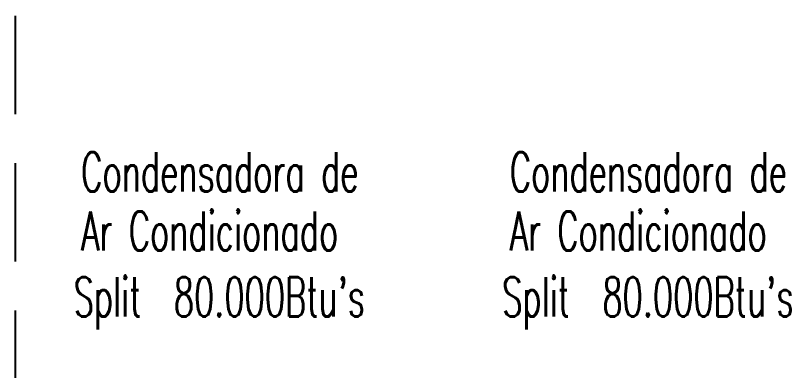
# Model space of a CAD drawing. Extents: x 17.6 to 65.2, y 116.5 to 153.5.
# Drawn here: x 21.643 to 23.614, y 150.021 to 150.925 of the extents above; entities that cross this region are included whole.
import ezdxf

# ---------------------------------------------------------------- set-up
doc = ezdxf.new("R2010")
doc.units = 0
doc.header["$MEASUREMENT"] = 0
doc.linetypes.add('HIDDEN', pattern=[0.375, 0.25, -0.125])
doc.layers.add('INST_-_AR_CONDICIONADO', color=1, linetype='CONTINUOUS')
doc.layers.add('INST_-_MATRIZ', color=9, linetype='CONTINUOUS')
doc.styles.add('ROMANS9', font='ROMANS9.SHX')

msp = doc.modelspace()

# ---------------------------------------------------------------- linework, layer by layer
at = {"layer": 'INST_-_MATRIZ', "linetype": 'HIDDEN'}
msp.add_line((21.6433, 149.1742), (21.6433, 152.0242), dxfattribs=at)

# ---------------------------------------------------------------- texts
at = {"layer": 'INST_-_AR_CONDICIONADO', "color": 2, "style": 'ROMANS9', "width": 0.6}
for s, p in [('Condensadora de ', (21.8105, 150.4769)), ('Condensadora de ', (22.9, 150.4769)), ('Ar Condicionado', (21.8105, 150.3265)), ('Ar Condicionado', (22.9, 150.3265)), ("Split  80.000Btu's", (21.7912, 150.1589)), ("Split  80.000Btu's", (22.8806, 150.1589))]:
    msp.add_text(s, height=0.1, dxfattribs=at).set_placement(p)

doc.saveas('drawing.dxf')
